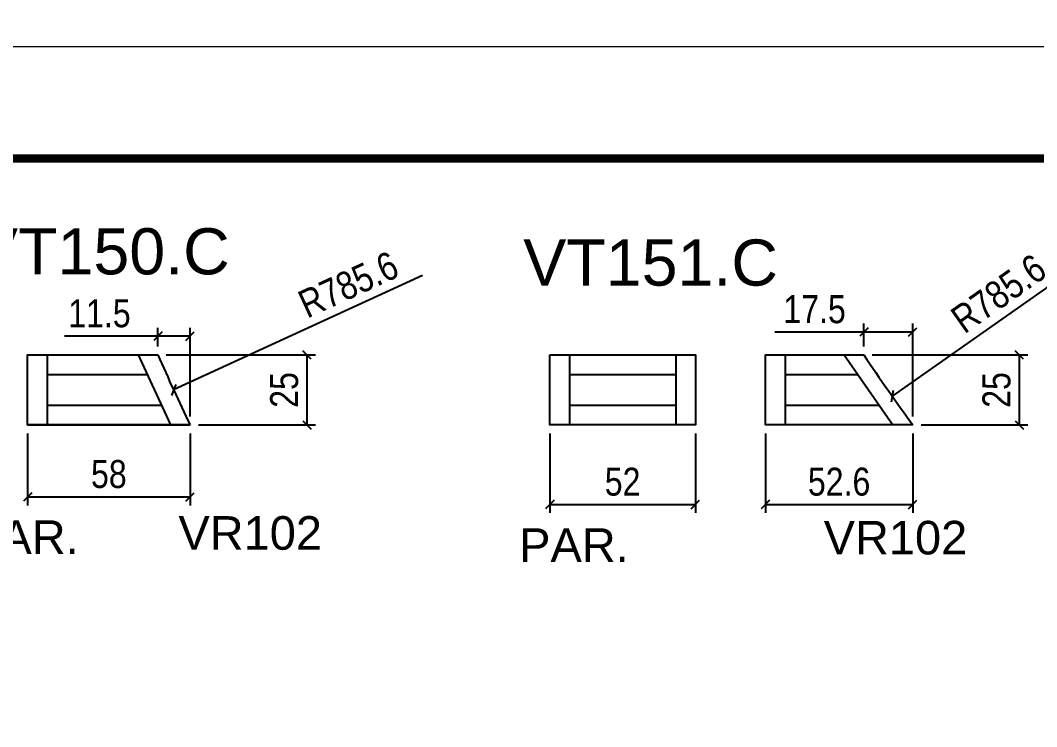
# Model space of a CAD drawing. Extents: x 2815 to 9069, y 548 to 5044.
# Drawn here: x 6270.2 to 6633.2, y 2503.3 to 2755.8 of the extents above; entities that cross this region are included whole.
import ezdxf

# ---------------------------------------------------------------- set-up
doc = ezdxf.new("R2010")
doc.units = 0
doc.linetypes.add('DASHED', pattern=[0.75, 0.5, -0.25])
for name, color, linetype in [('5', 5, 'Continuous'), ('Cotas', 1, 'Continuous'), ('NOMENCLATURA', 7, 'Continuous'), ('Painéis', 200, 'Continuous'), ('SARR_2.2x7', 40, 'Continuous')]:
    doc.layers.add(name, color=color, linetype=linetype)
for name, color, linetype, lineweight in [('Escoras', 2, 'Continuous', 25), ('Folhas', 255, 'Continuous', 9), ('SARRAFO DE PRESSAO', 251, 'DASHED', 9)]:
    doc.layers.add(name, color=color, linetype=linetype, lineweight=lineweight)
doc.styles.add('COTA TECNICA-50', font='techl___.ttf', dxfattribs={"height": 10})
doc.styles.get("Standard").update_dxf_attribs({"font": 'arial.ttf'})
doc.dimstyles.new('COTA PAINEL-50', dxfattribs={"dimtxt": 10, "dimasz": 3, "dimexe": 3, "dimexo": 3, "dimgap": 3, "dimtad": 1, "dimdec": 1, "dimzin": 12, "dimdsep": 46, "dimtxsty": 'COTA TECNICA-50', "dimblk1": 'OBLIQUE', "dimblk2": 'OBLIQUE', "dimsah": 1, "dimcen": 0.9, "dimclrd": 4, "dimclre": 4, "dimclrt": 240, "dimadec": 1, "dimazin": 3, "dimtfac": 1, "dimtdec": 1, "dimtmove": 0, "dimatfit": 3, "dimfxl": 1, "dimtolj": 1, "dimtzin": 12, "dimarcsym": 0})

# ---------------------------------------------------------------- blocks, each defined once
blk = doc.blocks.new('9999999999')
at = {"layer": 'Folhas'}
blk.add_lwpolyline([(98138.98, 34190.21), (99623.98, 34190.21), (99623.98, 35240.21), (98138.98, 35240.21)], close=True, dxfattribs=at)
at = {"layer": 'Folhas', "color": 30, "const_width": 3}
blk.add_lwpolyline([(98213.98, 34230.21), (99583.98, 34230.21), (99583.98, 35200.21), (98213.98, 35200.21)], close=True, dxfattribs=at)
blk = doc.blocks.new('_Oblique')
at = {"color": 0, "linetype": 'ByBlock', "lineweight": -2}
blk.add_line((-0.5, -0.5), (0.5, 0.5), dxfattribs=at)
blk = doc.blocks.new('*D465')
at = {"layer": 'Cotas', "color": 4, "linetype": 'ByBlock', "lineweight": -2, "transparency": 16777216}
for p, q in [((6322.32, 2636.18), (6375.57, 2636.18)), ((6372.57, 2636.18), (6372.57, 2611.18)), ((6333.81, 2611.18), (6375.57, 2611.18))]:
    blk.add_line(p, q, dxfattribs=at)
at = {"layer": 'Defpoints', "color": 0, "linetype": 'ByBlock', "transparency": 16777216}
for p in [(6319.32, 2636.18), (6330.81, 2611.18), (6372.57, 2611.18)]:
    blk.add_point(p, dxfattribs=at)
at = {"layer": 'Cotas', "color": 4, "linetype": 'ByBlock', "lineweight": -2, "transparency": 16777216, "xscale": 3, "yscale": 3, "zscale": 3}
for p, rotation in [((6372.57, 2636.18), 90), ((6372.57, 2611.18), 270)]:
    blk.add_blockref('_Oblique', p, dxfattribs=dict(at, rotation=rotation))
at = {"layer": 'Cotas', "color": 240, "linetype": 'ByBlock', "transparency": 16777216, "insert": (6364.46, 2623.68), "char_height": 10, "attachment_point": 5, "rotation": 90, "style": 'COTA TECNICA-50'}
blk.add_mtext('\\A1;25', dxfattribs=at)
blk = doc.blocks.new('*D466')
at = {"layer": 'Cotas', "color": 4, "linetype": 'ByBlock', "lineweight": -2, "transparency": 16777216}
for p, q in [((6319.32, 2642.9), (6285.95, 2642.9)), ((6319.32, 2639.18), (6319.32, 2645.9)), ((6330.81, 2642.9), (6319.32, 2642.9)), ((6330.81, 2614.18), (6330.81, 2645.9))]:
    blk.add_line(p, q, dxfattribs=at)
at = {"layer": 'Defpoints', "color": 0, "linetype": 'ByBlock', "transparency": 16777216}
for p in [(6330.81, 2642.9), (6319.32, 2636.18), (6330.81, 2611.18)]:
    blk.add_point(p, dxfattribs=at)
at = {"layer": 'Cotas', "color": 4, "linetype": 'ByBlock', "lineweight": -2, "transparency": 16777216, "xscale": 3, "yscale": 3, "zscale": 3, "rotation": 180}
blk.add_blockref('_Oblique', (6319.32, 2642.9), dxfattribs=at)
at = {"layer": 'Cotas', "color": 4, "linetype": 'ByBlock', "lineweight": -2, "transparency": 16777216, "xscale": 3, "yscale": 3, "zscale": 3}
blk.add_blockref('_Oblique', (6330.81, 2642.9), dxfattribs=at)
at = {"layer": 'Cotas', "color": 240, "linetype": 'ByBlock', "transparency": 16777216, "insert": (6298.45, 2651.01), "char_height": 10, "attachment_point": 5, "style": 'COTA TECNICA-50'}
blk.add_mtext('\\A1;11.5', dxfattribs=at)
blk = doc.blocks.new('*D467')
at = {"layer": 'Cotas', "color": 4, "linetype": 'ByBlock', "lineweight": -2, "transparency": 16777216}
for p, q in [((6272.81, 2608.18), (6272.81, 2582.44)), ((6330.81, 2608.18), (6330.81, 2582.44)), ((6272.81, 2585.44), (6330.81, 2585.44))]:
    blk.add_line(p, q, dxfattribs=at)
at = {"layer": 'Defpoints', "color": 0, "linetype": 'ByBlock', "transparency": 16777216}
for p in [(6272.81, 2611.18), (6330.81, 2611.18), (6330.81, 2585.44)]:
    blk.add_point(p, dxfattribs=at)
at = {"layer": 'Cotas', "color": 4, "linetype": 'ByBlock', "lineweight": -2, "transparency": 16777216, "xscale": 3, "yscale": 3, "zscale": 3, "rotation": 180}
blk.add_blockref('_Oblique', (6272.81, 2585.44), dxfattribs=at)
at = {"layer": 'Cotas', "color": 4, "linetype": 'ByBlock', "lineweight": -2, "transparency": 16777216, "xscale": 3, "yscale": 3, "zscale": 3}
blk.add_blockref('_Oblique', (6330.81, 2585.44), dxfattribs=at)
at = {"layer": 'Cotas', "color": 240, "linetype": 'ByBlock', "transparency": 16777216, "insert": (6301.81, 2593.57), "char_height": 10, "attachment_point": 5, "style": 'COTA TECNICA-50'}
blk.add_mtext('\\A1;58', dxfattribs=at)
blk = doc.blocks.new('*D468')
at = {"layer": 'Cotas', "color": 4, "linetype": 'ByBlock', "lineweight": -2, "transparency": 16777216}
for p, q in [((6459.29, 2608.18), (6459.29, 2579.74)), ((6511.29, 2608.18), (6511.29, 2579.74)), ((6459.29, 2582.74), (6511.29, 2582.74))]:
    blk.add_line(p, q, dxfattribs=at)
at = {"layer": 'Defpoints', "color": 0, "linetype": 'ByBlock', "transparency": 16777216}
for p in [(6459.29, 2611.18), (6511.29, 2611.18), (6511.29, 2582.74)]:
    blk.add_point(p, dxfattribs=at)
at = {"layer": 'Cotas', "color": 4, "linetype": 'ByBlock', "lineweight": -2, "transparency": 16777216, "xscale": 3, "yscale": 3, "zscale": 3, "rotation": 180}
blk.add_blockref('_Oblique', (6459.29, 2582.74), dxfattribs=at)
at = {"layer": 'Cotas', "color": 4, "linetype": 'ByBlock', "lineweight": -2, "transparency": 16777216, "xscale": 3, "yscale": 3, "zscale": 3}
blk.add_blockref('_Oblique', (6511.29, 2582.74), dxfattribs=at)
at = {"layer": 'Cotas', "color": 240, "linetype": 'ByBlock', "transparency": 16777216, "insert": (6485.29, 2590.85), "char_height": 10, "attachment_point": 5, "style": 'COTA TECNICA-50'}
blk.add_mtext('\\A1;52', dxfattribs=at)
blk = doc.blocks.new('*D141')
at = {"layer": 'Cotas', "color": 4, "linetype": 'ByBlock', "lineweight": -2, "transparency": 16777216}
for p, q in [((6536.29, 2608.18), (6536.29, 2579.74)), ((6588.92, 2608.18), (6588.92, 2579.74)), ((6536.29, 2582.74), (6588.92, 2582.74))]:
    blk.add_line(p, q, dxfattribs=at)
at = {"layer": 'Defpoints', "color": 0, "linetype": 'ByBlock', "transparency": 16777216}
for p in [(6536.29, 2611.18), (6588.92, 2611.18), (6588.92, 2582.74)]:
    blk.add_point(p, dxfattribs=at)
at = {"layer": 'Cotas', "color": 4, "linetype": 'ByBlock', "lineweight": -2, "transparency": 16777216, "xscale": 3, "yscale": 3, "zscale": 3, "rotation": 180}
blk.add_blockref('_Oblique', (6536.29, 2582.74), dxfattribs=at)
at = {"layer": 'Cotas', "color": 4, "linetype": 'ByBlock', "lineweight": -2, "transparency": 16777216, "xscale": 3, "yscale": 3, "zscale": 3}
blk.add_blockref('_Oblique', (6588.92, 2582.74), dxfattribs=at)
at = {"layer": 'Cotas', "color": 240, "linetype": 'ByBlock', "transparency": 16777216, "insert": (6562.61, 2590.85), "char_height": 10, "attachment_point": 5, "style": 'COTA TECNICA-50'}
blk.add_mtext('\\A1;52.6', dxfattribs=at)
blk = doc.blocks.new('*D81')
at = {"layer": 'Cotas', "color": 4, "linetype": 'ByBlock', "lineweight": -2, "transparency": 16777216}
for p, q in [((6574.47, 2636.18), (6629.96, 2636.18)), ((6626.96, 2636.18), (6626.96, 2611.18)), ((6591.92, 2611.18), (6629.96, 2611.18))]:
    blk.add_line(p, q, dxfattribs=at)
at = {"layer": 'Defpoints', "color": 0, "linetype": 'ByBlock', "transparency": 16777216}
for p in [(6571.47, 2636.18), (6588.92, 2611.18), (6626.96, 2611.18)]:
    blk.add_point(p, dxfattribs=at)
at = {"layer": 'Cotas', "color": 4, "linetype": 'ByBlock', "lineweight": -2, "transparency": 16777216, "xscale": 3, "yscale": 3, "zscale": 3}
for p, rotation in [((6626.96, 2636.18), 90), ((6626.96, 2611.18), 270)]:
    blk.add_blockref('_Oblique', p, dxfattribs=dict(at, rotation=rotation))
at = {"layer": 'Cotas', "color": 240, "linetype": 'ByBlock', "transparency": 16777216, "insert": (6618.85, 2623.68), "char_height": 10, "attachment_point": 5, "rotation": 90, "style": 'COTA TECNICA-50'}
blk.add_mtext('\\A1;25', dxfattribs=at)
blk = doc.blocks.new('*D281')
at = {"layer": 'Cotas', "color": 4, "linetype": 'ByBlock', "lineweight": -2, "transparency": 16777216}
for p, q in [((6571.47, 2639.18), (6571.47, 2647.38)), ((6588.92, 2614.18), (6588.92, 2647.38)), ((6571.47, 2644.38), (6539.61, 2644.38)), ((6588.92, 2644.38), (6571.47, 2644.38))]:
    blk.add_line(p, q, dxfattribs=at)
at = {"layer": 'Defpoints', "color": 0, "linetype": 'ByBlock', "transparency": 16777216}
for p in [(6588.92, 2644.38), (6571.47, 2636.18), (6588.92, 2611.18)]:
    blk.add_point(p, dxfattribs=at)
at = {"layer": 'Cotas', "color": 4, "linetype": 'ByBlock', "lineweight": -2, "transparency": 16777216, "xscale": 3, "yscale": 3, "zscale": 3, "rotation": 180}
blk.add_blockref('_Oblique', (6571.47, 2644.38), dxfattribs=at)
at = {"layer": 'Cotas', "color": 4, "linetype": 'ByBlock', "lineweight": -2, "transparency": 16777216, "xscale": 3, "yscale": 3, "zscale": 3}
blk.add_blockref('_Oblique', (6588.92, 2644.38), dxfattribs=at)
at = {"layer": 'Cotas', "color": 240, "linetype": 'ByBlock', "transparency": 16777216, "insert": (6553.85, 2652.49), "char_height": 10, "attachment_point": 5, "style": 'COTA TECNICA-50'}
blk.add_mtext('\\A1;17.5', dxfattribs=at)
blk = doc.blocks.new('*D413')
at = {"layer": 'Defpoints', "color": 0, "linetype": 'ByBlock', "transparency": 16777216}
for p in [(5705.69, 2668.82), (6334.17, 2211.13)]:
    blk.add_point(p, dxfattribs=at)
at = {"layer": 'Escoras', "color": 4, "linetype": 'ByBlock', "lineweight": -2, "transparency": 16777216}
blk.add_line((5777.67, 2616.4), (5705.69, 2668.82), dxfattribs=at)
at = {"layer": 'Escoras', "color": 4, "linetype": 'ByBlock', "lineweight": -2, "transparency": 16777216, "xscale": 3, "yscale": 3, "zscale": 3, "rotation": 143.9361923024451}
blk.add_blockref('_Oblique', (5705.69, 2668.82), dxfattribs=at)
at = {"layer": 'Escoras', "color": 240, "linetype": 'ByBlock', "transparency": 16777216, "insert": (5762.25, 2637.66), "char_height": 10, "attachment_point": 5, "rotation": 323.9362, "style": 'COTA TECNICA-50'}
blk.add_mtext('\\A1;R777.5', dxfattribs=at)
blk = doc.blocks.new('*D378')
at = {"layer": 'Defpoints', "color": 0, "linetype": 'ByBlock', "transparency": 16777216}
for p in [(6478.11, 2597.52), (5806.21, 2191.83)]:
    blk.add_point(p, dxfattribs=at)
at = {"layer": 'Escoras', "color": 4, "linetype": 'ByBlock', "lineweight": -2, "transparency": 16777216}
blk.add_line((5861.82, 2225.41), (5806.21, 2191.83), dxfattribs=at)
at = {"layer": 'Escoras', "color": 4, "linetype": 'ByBlock', "lineweight": -2, "transparency": 16777216, "xscale": 3, "yscale": 3, "zscale": 3, "rotation": 211.1227501324942}
blk.add_blockref('_Oblique', (5806.21, 2191.83), dxfattribs=at)
at = {"layer": 'Escoras', "color": 240, "linetype": 'ByBlock', "transparency": 16777216, "insert": (5835.81, 2219.17), "char_height": 10, "attachment_point": 5, "rotation": 31.1228, "style": 'COTA TECNICA-50'}
blk.add_mtext('\\A1;R784.9', dxfattribs=at)
blk = doc.blocks.new('*D386')
at = {"layer": 'Defpoints', "color": 0, "linetype": 'ByBlock', "transparency": 16777216}
for p in [(7038.71, 2951.87), (6324.94, 2623.67)]:
    blk.add_point(p, dxfattribs=at)
at = {"layer": 'Escoras', "color": 4, "linetype": 'ByBlock', "lineweight": -2, "transparency": 16777216}
blk.add_line((6413.82, 2664.54), (6324.94, 2623.67), dxfattribs=at)
at = {"layer": 'Escoras', "color": 4, "linetype": 'ByBlock', "lineweight": -2, "transparency": 16777216, "xscale": 3, "yscale": 3, "zscale": 3, "rotation": 204.6931999896634}
blk.add_blockref('_Oblique', (6324.94, 2623.67), dxfattribs=at)
at = {"layer": 'Escoras', "color": 240, "linetype": 'ByBlock', "transparency": 16777216, "insert": (6387.35, 2661.32), "char_height": 10, "attachment_point": 5, "rotation": 24.6932, "style": 'COTA TECNICA-50'}
blk.add_mtext('\\A1;R785.6', dxfattribs=at)
blk = doc.blocks.new('*D387')
at = {"layer": 'Defpoints', "color": 0, "linetype": 'ByBlock', "transparency": 16777216}
for p in [(7224.17, 3073.4), (6581.58, 2621.45)]:
    blk.add_point(p, dxfattribs=at)
at = {"layer": 'Escoras', "color": 4, "linetype": 'ByBlock', "lineweight": -2, "transparency": 16777216}
blk.add_line((6645.03, 2666.08), (6581.58, 2621.45), dxfattribs=at)
at = {"layer": 'Escoras', "color": 4, "linetype": 'ByBlock', "lineweight": -2, "transparency": 16777216, "xscale": 3, "yscale": 3, "zscale": 3, "rotation": 215.1195541582082}
blk.add_blockref('_Oblique', (6581.58, 2621.45), dxfattribs=at)
at = {"layer": 'Escoras', "color": 240, "linetype": 'ByBlock', "transparency": 16777216, "insert": (6619.58, 2658.12), "char_height": 10, "attachment_point": 5, "rotation": 35.1196, "style": 'COTA TECNICA-50'}
blk.add_mtext('\\A1;R785.6', dxfattribs=at)

msp = doc.modelspace()

# ---------------------------------------------------------------- linework, layer by layer
at = {"layer": 'Painéis', "linetype": 'Continuous'}
for p, q in [((6272.81, 2611.18), (6330.81, 2611.18)), ((6511.29, 2611.18), (6459.29, 2611.18))]:
    msp.add_line(p, q, dxfattribs=at)
for points in [[(6330.81, 2611.18), (6272.81, 2611.18), (6272.81, 2636.18), (6319.32, 2636.18)], [(6588.92, 2611.18), (6536.29, 2611.18), (6536.29, 2636.18), (6571.47, 2636.18)]]:
    msp.add_lwpolyline(points, dxfattribs=at)
msp.add_lwpolyline([(6459.29, 2636.18), (6511.29, 2636.18), (6511.29, 2611.18), (6459.29, 2611.18)], close=True, dxfattribs=at)
for centre, start, end in [((7038.71, 2951.87), 203.69277, 205.69971), ((7224.17, 3073.4), 213.81638, 216.04039)]:
    msp.add_arc(centre, 785.61, start, end, dxfattribs=at)
at = {"layer": 'SARR_2.2x7', "linetype": 'Continuous'}
for p, q in [((6279.81, 2636.18), (6279.81, 2611.18)), ((6312.32, 2636.18), (6323.81, 2611.18)), ((6466.29, 2636.18), (6466.29, 2611.18)), ((6504.29, 2636.18), (6504.29, 2611.18)), ((6543.29, 2636.18), (6543.29, 2611.18)), ((6564.47, 2636.18), (6581.85, 2611.18)), ((6279.81, 2629.18), (6315.53, 2629.18)), ((6466.29, 2629.18), (6504.29, 2629.18)), ((6543.29, 2629.18), (6569.33, 2629.18)), ((6320.59, 2618.18), (6279.81, 2618.18)), ((6504.29, 2618.18), (6466.29, 2618.18)), ((6576.98, 2618.18), (6543.29, 2618.18))]:
    msp.add_line(p, q, dxfattribs=at)

# ---------------------------------------------------------------- block references
at = {"layer": 'SARRAFO DE PRESSAO', "color": 6, "linetype": 'ByBlock'}
msp.add_blockref('9999999999', (-92139.99, -32493.85), dxfattribs=at)

# ---------------------------------------------------------------- texts
at = {"layer": '5', "linetype": 'Continuous'}
for s, p in [('PAR.', (6251.92, 2565.09)), ('VR102', (6326.66, 2566.58)), ('PAR.', (6448.36, 2562.25)), ('VR102', (6557.1, 2564.9))]:
    msp.add_text(s, height=12, rotation=360, dxfattribs=at).set_placement(p)
at = {"layer": 'NOMENCLATURA', "linetype": 'Continuous'}
for s, p in [('VT150.C', (6254.02, 2664.99)), ('VT151.C', (6449.81, 2660.96))]:
    msp.add_text(s, height=16.5, dxfattribs=at).set_placement(p)

# ---------------------------------------------------------------- dimensions: what is measured, and where the dimension line sits
at = {"layer": 'Cotas', "linetype": 'ByBlock'}
for base, p1, p2, picture, middle in [((6330.81, 2642.9), (6319.32, 2636.18), (6330.81, 2611.18), '*D466', (6298.45, 2642.9)), ((6588.9239, 2644.3772), (6571.4653, 2636.1824), (6588.9239, 2611.1824), '*D281', (6553.8498, 2644.3772))]:
    dim = msp.add_linear_dim(base=base, p1=p1, p2=p2, dimstyle='COTA PAINEL-50', override={"dimarcsym": 1}, dxfattribs=at)
    dim.commit()
    dim.dimension.update_dxf_attribs({"geometry": picture, "text_midpoint": middle, "dimtype": 160})
for base, p1, p2, picture, middle in [((6372.57, 2611.18), (6319.32, 2636.18), (6330.81, 2611.18), '*D465', (6364.46, 2623.68)), ((6626.96, 2611.18), (6571.47, 2636.18), (6588.92, 2611.18), '*D81', (6618.85, 2623.68))]:
    dim = msp.add_linear_dim(base=base, p1=p1, p2=p2, angle=90, dimstyle='COTA PAINEL-50', override={"dimarcsym": 1}, dxfattribs=at)
    dim.commit()
    dim.dimension.update_dxf_attribs({"geometry": picture, "text_midpoint": middle})
for base, p1, p2, picture, middle in [((6330.81, 2585.44), (6272.81, 2611.18), (6330.81, 2611.18), '*D467', (6301.81, 2593.57)), ((6511.29, 2582.74), (6459.29, 2611.18), (6511.29, 2611.18), '*D468', (6485.29, 2590.85)), ((6588.92, 2582.74), (6536.29, 2611.18), (6588.92, 2611.18), '*D141', (6562.61, 2590.85))]:
    dim = msp.add_linear_dim(base=base, p1=p1, p2=p2, dimstyle='COTA PAINEL-50', override={"dimarcsym": 1}, dxfattribs=at)
    dim.commit()
    dim.dimension.update_dxf_attribs({"geometry": picture, "text_midpoint": middle})
at = {"layer": 'Escoras', "linetype": 'ByBlock'}
for center, mpoint, picture, middle in [((7224.17, 3073.4), (6581.58, 2621.45), '*D387', (6624.26, 2651.47)), ((7038.71, 2951.87), (6324.94, 2623.67), '*D386', (6390.75, 2653.93)), ((6334.17, 2211.13), (5705.69, 2668.82), '*D413', (5757.48, 2631.11)), ((6478.11, 2597.52), (5806.21, 2191.83), '*D378', (5840, 2212.24))]:
    dim = msp.add_radius_dim(center=center, mpoint=mpoint, dimstyle='COTA PAINEL-50', override={"dimarcsym": 1}, dxfattribs=at)
    dim.commit()
    dim.dimension.update_dxf_attribs({"geometry": picture, "text_midpoint": middle, "dimtype": 164})

doc.saveas('drawing.dxf')
